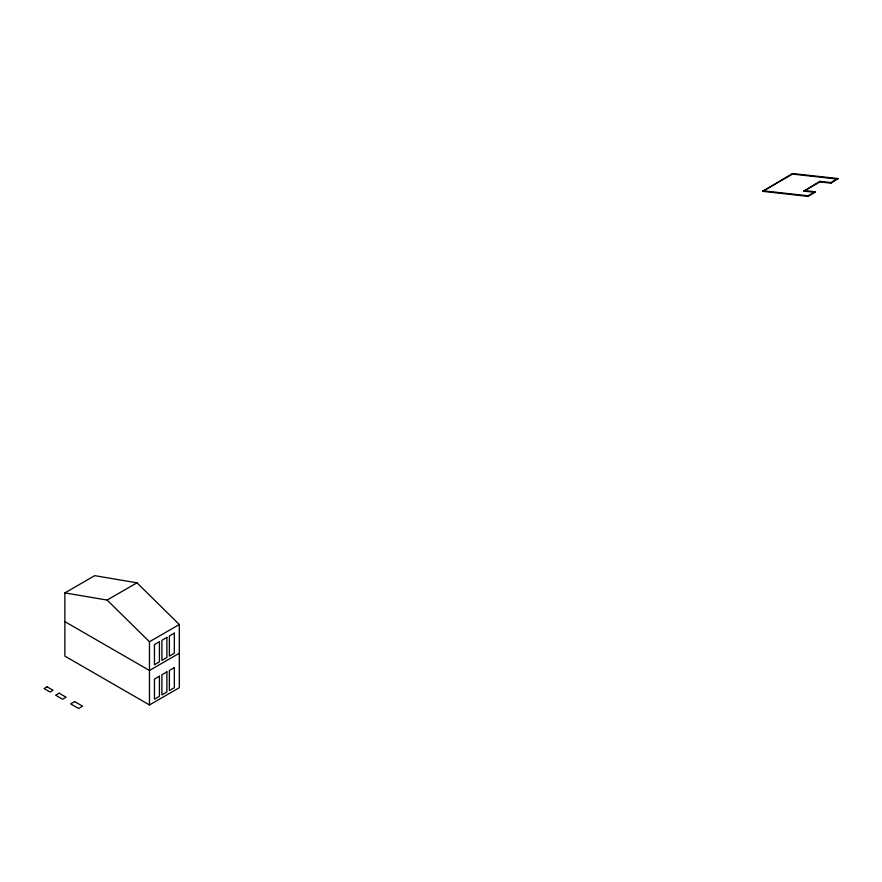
<?xml version="1.0" encoding="UTF-8"?>
<svg xmlns="http://www.w3.org/2000/svg" width="882" height="882" viewBox="0 0 882 882"><rect width="100%" height="100%" fill="white"/><g stroke="black" fill="none" stroke-linecap="round" stroke-linejoin="round"><path stroke-width="1.32" d="M64.871 592.902L94.727 575.659L136.975 582.826L179.322 624.511L179.322 687.706L149.466 704.95L64.871 656.109L64.871 592.902L107.108 600.058L149.466 641.754L149.466 704.95M803.921 190.534L815.012 191.769L815.012 192.342L808.044 196.366L762.654 191.339L792.51 173.522L837.9 178.55L830.932 183.147L819.841 181.924L803.921 191.118L819.841 181.35L830.932 182.574L837.9 178.55M762.654 191.339L792.51 174.096L837.9 179.123M107.108 600.058L136.975 582.826M762.654 190.755L808.044 195.793L815.012 191.769M149.466 641.754L179.322 624.511M179.322 653.231L149.466 670.474L64.871 621.634M803.921 191.118L815.012 192.342M830.932 182.574L830.932 183.147M819.841 181.35L819.841 181.924M808.044 195.793L808.044 196.366M792.51 173.522L792.51 174.096M47.088 686.824L44.1 688.555L50.076 692.006L53.052 690.275L47.088 686.824M59.105 693.197L55.621 695.203L62.578 699.228L66.062 697.21L59.105 693.197M159.422 641.743L154.449 644.61L154.449 664.719L159.422 661.853L159.422 641.743M166.885 637.432L161.913 640.299L161.913 660.409L166.885 657.542L166.885 637.432M174.349 633.122L169.377 635.999L169.377 656.109L174.349 653.231L174.349 633.122M74.628 701.587L70.648 703.88L78.608 708.478L82.588 706.173L74.628 701.587M159.422 676.218L154.449 679.085L154.449 699.194L159.422 696.328L159.422 676.218M166.885 671.908L161.913 674.774L161.913 694.884L166.885 692.017L166.885 671.908M174.349 667.597L169.377 670.474L169.377 690.584L174.349 687.706L174.349 667.597"/></g></svg>
